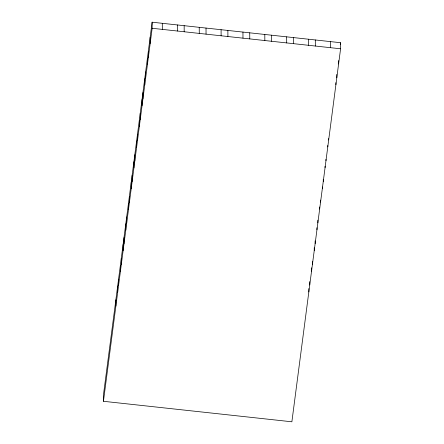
<?xml version="1.0" encoding="UTF-8"?>
<svg xmlns="http://www.w3.org/2000/svg" width="444" height="444" viewBox="0 0 444 444"><rect width="100%" height="100%" fill="white"/><g stroke="black" fill="none" stroke-linecap="round" stroke-linejoin="round"><path stroke-width="0.67" d="M152.126 22.2L103.413 395.216L103.441 401.293L291.875 421.8L340.587 48.785L340.559 42.707L152.126 22.2L152.159 28.277L103.441 401.293M340.298 44.689L340.559 42.707M152.159 28.277L340.587 48.785M338.589 60.606L338.606 63.986M336.78 74.42L336.802 77.8M335.886 82.678L335.897 84.704M330.38 41.603L330.414 47.68M328.677 138.617L328.682 139.965M327.772 145.527L327.777 146.875M325.968 159.341L325.974 160.689M325.064 166.25L325.075 167.599M323.26 179.387L323.271 181.413M322.361 186.968L322.366 188.323M320.551 200.111L320.562 202.137M319.647 207.021L319.658 209.046M317.843 220.157L317.854 222.86M316.944 227.739L316.955 229.764M315.307 39.96L315.34 46.037M315.135 240.881L315.151 243.584M314.235 247.791L314.247 250.488M312.426 261.605L312.443 264.308M311.522 267.837L311.538 271.212M308.524 39.222L308.558 45.299M309.718 281.651L309.734 285.026M308.819 288.561L308.835 291.936M293.451 37.579L293.478 43.662M286.663 36.841L286.696 42.924M271.589 35.204L271.623 41.281M264.807 34.466L264.84 40.543M249.733 32.823L249.767 38.9M242.951 32.085L242.979 38.162M227.877 30.442L227.905 36.525M221.09 29.704L221.123 35.786M206.016 28.066L206.049 34.144M199.234 27.328L199.267 33.405M184.16 25.685L184.188 31.763M177.372 24.947L177.406 31.025M162.299 23.31L162.332 29.387M150.139 37.396L150.172 43.473M148.335 51.21L148.368 57.293M147.436 58.12L147.464 64.197M145.632 71.934L145.66 78.011M144.727 78.843L144.761 84.921M142.924 92.657L142.957 98.735M142.019 99.567L142.052 105.644M140.215 113.381L140.249 119.458M139.316 120.291L139.349 126.368M137.512 134.105L137.546 140.182M136.608 141.014L136.641 147.092M134.804 154.828L134.837 160.906M133.905 161.733L133.933 167.815M132.101 175.552L132.129 181.629M131.196 182.456L131.23 188.534M129.393 196.27L129.426 202.353M128.488 203.18L128.521 209.257M126.684 216.994L126.718 223.077M125.785 223.904L125.813 229.981M123.981 237.718L124.009 243.795M123.077 244.627L123.11 250.705M121.273 258.441L121.306 264.519M120.368 265.351L120.402 271.428M118.565 279.165L118.598 285.242M117.666 286.075L117.699 292.152M115.862 299.889L115.89 305.966"/></g></svg>
